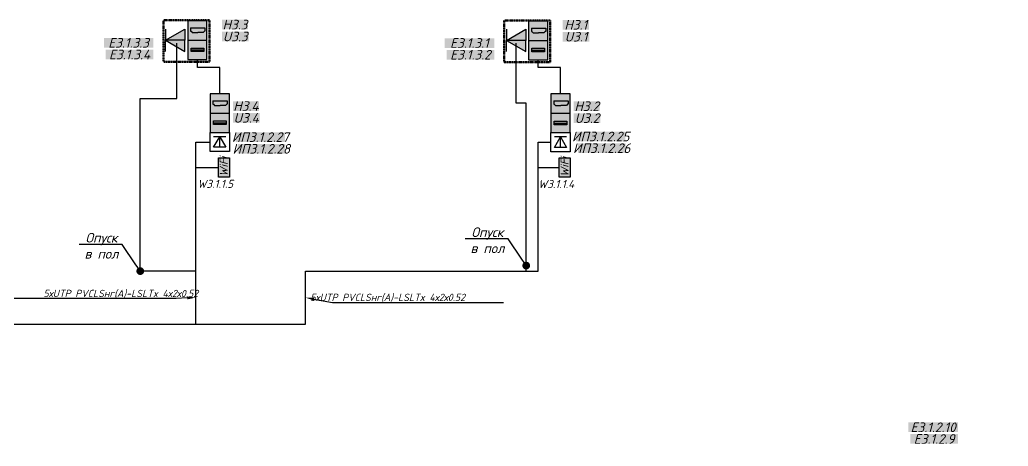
# Model space of a CAD drawing. Header units: millimetres. Extents: x 6978 to 881500, y -130874 to -2349.
# Drawn here: x 622283 to 647878, y -108588 to -97545 of the extents above; entities that cross this region are included whole.
import ezdxf
from ezdxf import colors
from ezdxf.entities.mleader import LeaderData, LeaderLine
from ezdxf.math import Vec2, Vec3

# ---------------------------------------------------------------- set-up
doc = ezdxf.new("R2010")
doc.units = ezdxf.units.MM
doc.linetypes.add('HIDDEN2', pattern=[4.7625, 3.175, -1.5875])
for name, color, linetype, lineweight in [('СКС-РОЗЕТКИ', 7, 'Continuous', 50), ('СС_Выноски', 7, 'Continuous', 15), ('СС_СКК_Лоток', 170, 'Continuous', 30), ('СС_СКС_Кабель', 6, 'Continuous', 30), ('СС_СКС_Оборудование', 6, 'Continuous', 30)]:
    doc.layers.add(name, color=color, linetype=linetype, lineweight=lineweight)
doc.styles.add('ISOCPEUR', font='isocpeui.ttf', dxfattribs={"height": 2.5})
doc.linetypes.add('Рабочее в трубе  _о_о_', pattern='A,5,2,[133,ltypeshp.shx,S=0.4,R=0,X=0,Y=0.75],3', length=10)

# ---------------------------------------------------------------- blocks, each defined once
blk = doc.blocks.new('Розетки HDMI и USB')
at = {"true_color": 0xffffff, "transparency": 33554687}
h = blk.add_hatch(color=7, dxfattribs=at)
h.dxf.hatch_style = 1
h.paths.add_polyline_path([(237, 475), (0, 475), (0, 237), (237, 237)])
h.paths.add_polyline_path([(211, 388), (211, 348), (205, 348), (190, 331), (123, 331), (56, 331), (41, 348), (35, 348), (35, 388)], flags=16)
h = blk.add_hatch(color=7, dxfattribs=at)
h.dxf.hatch_style = 1
h.paths.add_polyline_path([(211, 388), (35, 388), (35, 348), (41, 348), (56, 331), (123, 331), (190, 331), (205, 348), (211, 348)])
h = blk.add_hatch(color=7, dxfattribs=at)
h.dxf.hatch_style = 1
h.paths.add_polyline_path([(237, 237), (0, 237), (0, 0), (237, 0)])
h.paths.add_polyline_path([(197, 140), (197, 97), (41, 97), (41, 140)], flags=16)
h.paths.add_polyline_path([(197, 140), (41, 140), (41, 117), (197, 117)], flags=0)
h = blk.add_hatch(color=7, dxfattribs=at)
h.dxf.hatch_style = 1
h.paths.add_polyline_path([(197, 140), (41, 140), (41, 117), (197, 117)])
at = {"true_color": 0x000000, "transparency": 33554687}
h = blk.add_hatch(color=18, dxfattribs=at)
h.dxf.hatch_style = 1
h.paths.add_polyline_path([(197, 117), (41, 117), (41, 97), (197, 97)])
at = {"layer": 'СС_СКС_Кабель', "color": 0}
for p, q in [((0, 475), (0, 0)), ((237, 475), (0, 475)), ((35, 388), (211, 388)), ((35, 388), (35, 348)), ((211, 388), (211, 348)), ((237, 0), (237, 475)), ((35, 348), (41, 348)), ((41, 348), (56, 331)), ((56, 331), (123, 331)), ((190, 331), (123, 331)), ((205, 348), (190, 331)), ((211, 348), (205, 348)), ((0, 237), (237, 237)), ((41, 140), (197, 140)), ((41, 97), (41, 140)), ((197, 140), (197, 97)), ((0, 0), (237, 0)), ((41, 117), (197, 117)), ((197, 97), (41, 97))]:
    blk.add_line(p, q, dxfattribs=at)
blk = doc.blocks.new('*U24')
at = {"color": 0}
for p, q in [((0, -38), (0, 462)), ((0, 462), (500, 462)), ((92, 76), (250, 348)), ((407, 348), (92, 348)), ((250, 348), (407, 76)), ((250, 76), (250, 348)), ((500, 462), (500, -38)), ((407, 76), (92, 76)), ((500, -38), (0, -38))]:
    blk.add_line(p, q, dxfattribs=at)
blk = doc.blocks.new('*U263')
at = {"true_color": 0xffffff, "transparency": 33554687}
h = blk.add_hatch(color=7, dxfattribs=at)
h.dxf.hatch_style = 1
h.paths.add_polyline_path([(0, 338), (0, 0), (599, 0), (599, 338)])
at = {"color": 0}
blk.add_lwpolyline([(0, 338), (599, 338), (599, 0), (0, 0)], close=True, dxfattribs=at)
at = {"color": 0, "insert": (13, 300), "char_height": 250, "attachment_point": 1, "style": 'ISOCPEUR'}
blk.add_mtext_dynamic_manual_height_columns('WiFi', width=599, gutter_width=1250, heights=[0], dxfattribs=at)
at = {"color": 18, "true_color": 0x000000, "style": 'ISOCPEUR'}
blk.add_attdef('НАЗВАНИЕ', (-337, 991), '', height=250, dxfattribs=at)
blk = doc.blocks.new('*U264')
at = {"true_color": 0xffffff, "transparency": 33554687}
h = blk.add_hatch(color=7, dxfattribs=at)
h.dxf.hatch_style = 1
h.paths.add_polyline_path([(0, 338), (0, 0), (599, 0), (599, 338)])
at = {"color": 0}
blk.add_lwpolyline([(0, 338), (599, 338), (599, 0), (0, 0)], close=True, dxfattribs=at)
at = {"color": 0, "insert": (13, 300), "char_height": 250, "attachment_point": 1, "style": 'ISOCPEUR'}
blk.add_mtext_dynamic_manual_height_columns('WiFi', width=599, gutter_width=1250, heights=[0], dxfattribs=at)
at = {"color": 18, "true_color": 0x000000, "style": 'ISOCPEUR'}
blk.add_attdef('НАЗВАНИЕ', (-337, 991), '', height=250, dxfattribs=at)
blk = doc.blocks.new('_Dot')
at = {"color": 0, "linetype": 'ByBlock', "lineweight": -2}
blk.add_line((-0.5, 0), (-1, 0), dxfattribs=at)
at = {"color": 0, "linetype": 'ByBlock', "const_width": 0.5}
blk.add_lwpolyline([(-0.25, 0, 1), (0.25, 0, 1)], format="xyb", close=True, dxfattribs=at)
blk = doc.blocks.new('Модуль на 1 RJ')
at = {"true_color": 0xffffff}
h = blk.add_hatch(color=7, dxfattribs=at)
h.dxf.hatch_style = 1
h.paths.add_polyline_path([(0, 250), (-289, 250), (0, -250)])
at = {"color": 0, "lineweight": 30}
for p, q in [((-289, 250), (0, 250)), ((0, -250), (-289, 250)), ((0, 250), (0, -250)), ((-289, -250), (0, -250))]:
    blk.add_line(p, q, dxfattribs=at)

msp = doc.modelspace()

# ---------------------------------------------------------------- linework, layer by layer
at = {"layer": 'СКС-РОЗЕТКИ', "color": 7, "linetype": 'HIDDEN2'}
for points in [[(626001, -97555.3), (627194.4, -97555.3), (627194.4, -98634.3), (626001, -98634.3)], [(634826, -97560.6), (636019.4, -97560.6), (636019.4, -98639.6), (634826, -98639.6)]]:
    msp.add_lwpolyline(points, close=True, dxfattribs=at)
at = {"layer": 'СС_СКС_Кабель', "linetype": 'Рабочее в трубе  _о_о_', "ltscale": 100}
for points in [[(625403.4, -104052.8), (625403.4, -99583.8), (626346.8, -99583.8), (626346.8, -98148)], [(635397.4, -103909.8), (635397.4, -99706.5), (635133.6, -99706.5), (635133.6, -98147.1)]]:
    msp.add_lwpolyline(points, dxfattribs=at)
at = {"layer": 'СС_СКС_Кабель', "color": 67, "linetype": 'Рабочее в трубе  _о_о_', "true_color": 0x727430}
for points in [[(627461, -99459.9), (627462.9, -98778.3), (626881.7, -98778.3), (626881.7, -98573.7)], [(636286, -99465.2), (636287.9, -98783.6), (635706.7, -98783.6), (635706.7, -98578.9)]]:
    msp.add_lwpolyline(points, dxfattribs=at)
at = {"layer": 'СС_СКС_Кабель'}
for points in [[(604076, -114088.9), (604076, -113391.2), (604991.5, -113391.2), (604991.5, -111489.8), (618325.5, -111489.8), (618325.5, -105422.6), (626846.3, -105422.6), (626846.3, -100709.9), (627211, -100709.9)], [(604076, -114088.9), (604076, -113391.2), (604991.5, -113391.2), (604991.5, -111489.8), (618325.5, -111489.8), (618325.5, -105422.6), (629678.6, -105422.6), (629678.6, -104052.8), (635709.9, -104052.8), (635709.9, -100715.2), (636036, -100715.2)], [(604076, -114088.9), (604076, -113391.2), (604991.5, -113391.2), (604991.5, -111489.8), (618325.5, -111489.8), (618325.5, -105422.6), (626846.3, -105422.6), (626846.3, -101366.2), (627428.8, -101366.2)], [(604076, -114088.9), (604076, -113391.2), (604991.5, -113391.2), (604991.5, -111489.8), (618325.5, -111489.8), (618325.5, -105422.6), (629678.6, -105422.6), (629678.6, -104052.8), (635709.9, -104052.8), (635709.9, -101371.5), (636253.8, -101371.5)], [(604076, -114088.9), (604076, -113391.2), (604991.5, -113391.2), (604991.5, -111489.8), (618325.5, -111489.8), (618325.5, -105422.6), (629678.6, -105422.6), (629678.6, -104052.8), (635397.4, -104052.8), (635397.4, -103909.8)], [(604076, -114088.9), (604076, -113391.2), (604991.5, -113391.2), (604991.5, -111489.8), (618325.5, -111489.8), (618325.5, -105422.6), (626846.3, -105422.6), (626846.3, -104052.8), (625403.4, -104052.8)]]:
    msp.add_lwpolyline(points, dxfattribs=at)

# ---------------------------------------------------------------- block references
at = {"rotation": 270}
for p in [(626310.3, -98073.7), (635135.3, -98078.9)]:
    msp.add_blockref('Модуль на 1 RJ', p, dxfattribs=at)
at = {"xscale": -1, "rotation": 270}
for p in [(626310.3, -98073.7), (635135.3, -98078.9)]:
    msp.add_blockref('Модуль на 1 RJ', p, dxfattribs=at)
at = {"layer": 'СС_СКС_Оборудование', "color": 180, "xscale": 2.106060307287632, "yscale": 2.106060307287632, "zscale": 2.106060307287632}
for p in [(626631.7, -98573.7), (635456.7, -98578.9), (627211, -100459.9), (636036, -100465.2)]:
    msp.add_blockref('Розетки HDMI и USB', p, dxfattribs=at)
at = {"layer": 'СС_СКС_Оборудование'}
for p in [(627211, -100921.8), (636036, -100927.1)]:
    msp.add_blockref('*U24', p, dxfattribs=at)
at = {"layer": 'СС_СКС_Оборудование', "color": 30}
ref = msp.add_blockref('*U264', (627711, -101616.2), dxfattribs=dict(at, xscale=0.8347245409015025, yscale=0.8347245409015025, zscale=0.8347245409015025, rotation=90))
ref.add_attrib('НАЗВАНИЕ', 'W3.1.1.5', (626883.6, -101897.6), dxfattribs={"layer": '0', "color": 18, "true_color": 0x000000, "height": 208.68, "style": 'ISOCPEUR'})
ref = msp.add_blockref('*U263', (636536, -101621.5), dxfattribs=dict(at, xscale=0.8347245409015025, yscale=0.8347245409015025, zscale=0.8347245409015025, rotation=90))
ref.add_attrib('НАЗВАНИЕ', 'W3.1.1.4', (635708.6, -101902.9), dxfattribs={"layer": '0', "color": 18, "true_color": 0x000000, "height": 208.68, "style": 'ISOCPEUR'})

# ---------------------------------------------------------------- texts
at = {"layer": 'СС_СКС_Оборудование', "color": 18, "true_color": 0x000000, "char_height": 250, "attachment_point": 5, "style": 'ISOCPEUR', "bg_fill": 1, "box_fill_scale": 1, "bg_fill_color": 7, "bg_fill_true_color": 16777215, "bg_fill_transparency": 0}
for s, width, heights, insert in [('H3.3', 673.91, [275.9], (627856.9, -97670.5)), ('H3.1', 673.91, [275.9], (636681.9, -97675.8)), ('E3.1.3.3', 1280.189, [0], (625102.4, -98141.3)), ('U3.3', 688.952, [0], (627864.5, -97978, 0.5)), ('E3.1.3.1', 1280.189, [0], (633927.4, -98146.6)), ('U3.1', 688.952, [0], (636689.5, -97983.3, 0.5)), ('E3.1.3.4', 1233.516, [0], (625127.3, -98444.3)), ('E3.1.3.2', 1233.516, [0], (633952.3, -98449.6)), ('H3.4', 673.91, [275.9], (628140.3, -99778.4)), ('H3.2', 673.91, [275.9], (636965.3, -99783.7)), ('U3.4', 688.952, [0], (628147.9, -100086, 0.5)), ('U3.2', 688.952, [0], (636972.9, -100091.3, 0.5)), ('ИП3.1.2.27', 1280.189, [0], (628514.5, -100582.9)), ('ИП3.1.2.25', 1280.189, [0], (637326.6, -100567.3)), ('ИП3.1.2.28', 1233.516, [0], (628539.4, -100885.9)), ('ИП3.1.2.26', 1233.516, [0], (637351.5, -100870.3)), ('E3.1.2.10', 1280.189, [0], (645935.4, -108097)), ('E3.1.2.9', 1233.516, [0], (645960.3, -108400))]:
    msp.add_mtext_dynamic_manual_height_columns(s, width=width, gutter_width=1250, heights=heights, dxfattribs=dict(at, insert=insert))

# ---------------------------------------------------------------- leaders
at = {"layer": 'СС_Выноски', "color": 7}
ml = msp.add_multileader_mtext('Standard', dxfattribs=at)
ml.set_content('{\\C256;5хUTP PVCLSнг(А)-LSLTx 4х2х0.52}', color=7, style='ISOCPEUR')
ml.set_leader_properties(lineweight=25)
ml.build(insert=Vec2(0, 0))
ml.multileader.update_dxf_attribs({"text_left_attachment_type": 6, "text_right_attachment_type": 6, "dogleg_length": 150, "arrow_head_size": 225, "scale": 75})
ctx = ml.context
ctx.base_point, ctx.scale, ctx.char_height, ctx.arrow_head_size, ctx.landing_gap_size, ctx.plane_origin = Vec3(606566.2, -104607), 75, 187.5, 225, 150, Vec3(638151.4, -110212.9)
ctx.left_attachment, ctx.right_attachment, ctx.text_align_type = 6, 6, 1
notes = []
notes.append((ctx, [(1, (1, 1, 0), (609276.7, -104607), (-1, 0), 150, [(1, [(609793, -104481)], 0, [])])]))
ctx.mtext.insert, ctx.mtext.width, ctx.mtext.defined_height, ctx.mtext.alignment, ctx.mtext.line_spacing_factor, ctx.mtext.flow_direction = Vec3(607846.5, -104382), 2612.977, 428.7, 2, 0.8, 5
ml = msp.add_multileader_mtext('Standard', dxfattribs=at)
ml.set_content('{\\C256;5хUTP PVCLSнг(А)-LSLTx 4х2х0.52}', color=7, style='ISOCPEUR')
ml.set_leader_properties(lineweight=25)
ml.build(insert=Vec2(0, 0))
ml.multileader.update_dxf_attribs({"text_left_attachment_type": 6, "text_right_attachment_type": 6, "dogleg_length": 150, "arrow_head_size": 225, "scale": 75})
ctx = ml.context
ctx.base_point, ctx.scale, ctx.char_height, ctx.arrow_head_size, ctx.landing_gap_size, ctx.plane_origin = Vec3(615098.7, -104550.6), 75, 187.5, 225, 150, Vec3(646683.8, -110156.5)
ctx.left_attachment, ctx.right_attachment, ctx.text_align_type = 6, 6, 1
notes.append((ctx, [(1, (1, 1, 0), (617809.2, -104550.6), (-1, 0), 150, [(1, [(618325.5, -104424.6)], 0, [])])]))
ctx.mtext.insert, ctx.mtext.width, ctx.mtext.defined_height, ctx.mtext.alignment, ctx.mtext.line_spacing_factor, ctx.mtext.flow_direction = Vec3(616379, -104325.6), 2612.977, 428.7, 2, 0.8, 5
ml = msp.add_multileader_mtext('Standard', dxfattribs=at)
ml.set_content('{\\C256;5хUTP PVCLSнг(А)-LSLTx 4х2х0.52}', color=7, style='ISOCPEUR')
ml.set_leader_properties(lineweight=25)
ml.build(insert=Vec2(0, 0))
ml.multileader.update_dxf_attribs({"text_left_attachment_type": 6, "text_right_attachment_type": 6, "dogleg_length": 150, "arrow_head_size": 225, "scale": 75})
ctx = ml.context
ctx.base_point, ctx.scale, ctx.char_height, ctx.arrow_head_size, ctx.landing_gap_size, ctx.plane_origin = Vec3(623619.5, -104761.9), 75, 187.5, 225, 150, Vec3(655204.7, -110469.7)
ctx.left_attachment, ctx.right_attachment, ctx.text_align_type = 6, 6, 1
notes.append((ctx, [(1, (1, 1, 0), (626330, -104761.9), (-1, 0), 150, [(1, [(626846.3, -104737.7)], 0, [])])]))
ctx.mtext.insert, ctx.mtext.width, ctx.mtext.defined_height, ctx.mtext.alignment, ctx.mtext.line_spacing_factor, ctx.mtext.flow_direction = Vec3(624899.8, -104536.9), 2612.977, 428.7, 2, 0.8, 5
ml = msp.add_multileader_mtext('Standard', dxfattribs=at)
ml.set_content('{\\C256;5хUTP PVCLSнг(А)-LSLTx 4х2х0.52}', color=7, style='ISOCPEUR')
ml.set_leader_properties(lineweight=25)
ml.build(insert=Vec2(0, 0))
ml.multileader.update_dxf_attribs({"text_left_attachment_type": 6, "text_right_attachment_type": 6, "dogleg_length": 150, "arrow_head_size": 225, "scale": 75})
ctx = ml.context
ctx.base_point, ctx.scale, ctx.char_height, ctx.arrow_head_size, ctx.landing_gap_size, ctx.plane_origin = Vec3(630530.9, -104863.8), 75, 187.5, 225, 150, Vec3(658036.9, -110469.7)
ctx.left_attachment, ctx.right_attachment, ctx.text_align_type = 6, 6, 1
notes.append((ctx, [(0, (1, 1, 0), (630380.9, -104863.8), (1, 0), 150, [(1, [(629678.6, -104737.7)], 0, [])])]))
ctx.mtext.insert, ctx.mtext.width, ctx.mtext.defined_height, ctx.mtext.alignment, ctx.mtext.line_spacing_factor, ctx.mtext.flow_direction = Vec3(631811.1, -104638.8), 2612.977, 428.7, 2, 0.8, 5
ml = msp.add_multileader_mtext('Standard', dxfattribs=at)
ml.set_content('{\\C256;5хUTP PVCLSнг(А)-LSLTx 4х2х0.52}', color=7, style='ISOCPEUR')
ml.set_leader_properties(lineweight=25)
ml.build(insert=Vec2(0, 0))
ml.multileader.update_dxf_attribs({"text_left_attachment_type": 6, "text_right_attachment_type": 6, "dogleg_length": 150, "arrow_head_size": 225, "scale": 75})
ctx = ml.context
ctx.base_point, ctx.scale, ctx.char_height, ctx.arrow_head_size, ctx.landing_gap_size, ctx.plane_origin = Vec3(594604.7, -107224.4), 75, 187.5, 225, 150, Vec3(626189.8, -112830.3)
ctx.left_attachment, ctx.right_attachment, ctx.text_align_type = 6, 6, 1
notes.append((ctx, [(1, (1, 1, 0), (597315.2, -107224.4), (-1, 0), 150, [(1, [(597831.5, -107098.4)], 0, [])])]))
ctx.mtext.insert, ctx.mtext.width, ctx.mtext.defined_height, ctx.mtext.alignment, ctx.mtext.line_spacing_factor, ctx.mtext.flow_direction = Vec3(595884.9, -106999.4), 2612.977, 428.7, 2, 0.8, 5
at = {"layer": 'СС_СКК_Лоток', "color": 7, "lineweight": 0}
ml = msp.add_multileader_mtext('Standard', dxfattribs=at)
ml.set_content('Опуск\\Pв пол', color=7, style='ISOCPEUR')
ml.set_leader_properties()
ml.set_arrow_properties(name='DOT')
ml.build(insert=Vec2(0, 0))
ml.multileader.update_dxf_attribs({"text_left_attachment_type": 6, "text_right_attachment_type": 6, "dogleg_length": 100, "arrow_head_size": 200})
ctx = ml.context
ctx.base_point, ctx.char_height, ctx.arrow_head_size, ctx.landing_gap_size, ctx.plane_origin = Vec3(623959, -103363.4), 250, 200, 0, Vec3(633622.9, -106320.3)
ctx.left_attachment, ctx.right_attachment, ctx.text_align_type = 6, 6, 1
notes.append((ctx, [(0, (1, 1, 0), (624937.8, -103363.4), (-1, 0), 100, [(0, [(625403.4, -104052.8)], 0, [])])]))
ctx.mtext.insert, ctx.mtext.width, ctx.mtext.alignment, ctx.mtext.flow_direction = Vec3(624398.4, -103063.4), 2467.274, 2, 5
ml = msp.add_multileader_mtext('Standard', dxfattribs=at)
ml.set_content('Опуск\\Pв пол', color=7, style='ISOCPEUR')
ml.set_leader_properties()
ml.set_arrow_properties(name='DOT')
ml.build(insert=Vec2(0, 0))
ml.multileader.update_dxf_attribs({"text_left_attachment_type": 6, "text_right_attachment_type": 6, "dogleg_length": 100, "arrow_head_size": 200})
ctx = ml.context
ctx.base_point, ctx.char_height, ctx.arrow_head_size, ctx.landing_gap_size, ctx.plane_origin = Vec3(633953.1, -103220.4), 250, 200, 0, Vec3(643616.9, -106177.2)
ctx.left_attachment, ctx.right_attachment, ctx.text_align_type = 6, 6, 1
notes.append((ctx, [(0, (1, 1, 0), (634931.8, -103220.4), (-1, 0), 100, [(0, [(635397.4, -103909.8)], 0, [])])]))
ctx.mtext.insert, ctx.mtext.width, ctx.mtext.alignment, ctx.mtext.flow_direction = Vec3(634392.4, -102920.4), 2467.274, 2, 5
for ctx, leaders in notes:
    for number, flags, end, landing, length, lines in leaders:
        leader = LeaderData()
        leader.index, (leader.has_last_leader_line, leader.has_dogleg_vector, leader.attachment_direction) = number, flags
        leader.last_leader_point, leader.dogleg_vector, leader.dogleg_length = Vec3(end), Vec3(landing), length
        for number, points, colour, breaks in lines:
            line = LeaderLine()
            line.index, line.vertices, line.color, line.breaks = number, Vec3.list(points), colors.encode_raw_color(colour), breaks
            leader.lines.append(line)
        ctx.leaders.append(leader)

doc.saveas('drawing.dxf')
